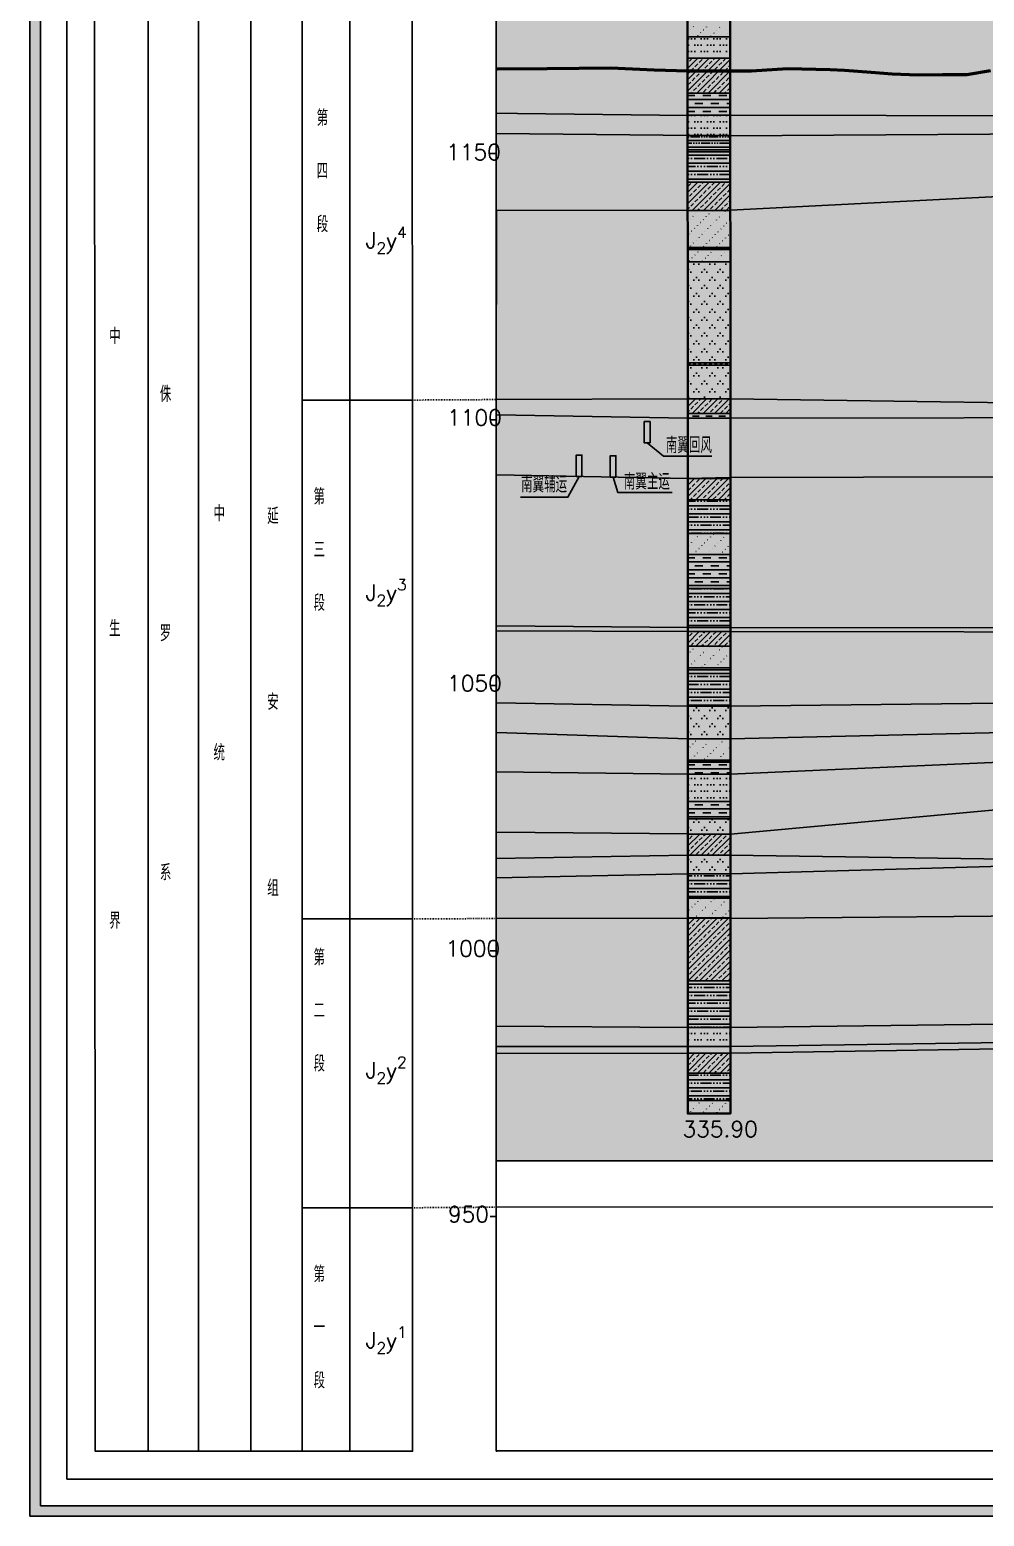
# Model space of a CAD drawing. Header units: millimetres. Extents: x 1392 to 3648, y 316 to 852.
# Drawn here: x 2723.5 to 2903.1, y 320.6 to 600.4 of the extents above; entities that cross this region are included whole.
import ezdxf

# ---------------------------------------------------------------- set-up
doc = ezdxf.new("R2010")
doc.units = ezdxf.units.MM
doc.linetypes.add('ACAD_ISO03W100', pattern=[30, 12, -18])
doc.linetypes.add('ACAD_ISO10W100', pattern=[18, 12, -3, 0, -3])
for name, color, linetype in [('图例', 250, 'Continuous'), ('图签图框', 7, 'Continuous'), ('地层', 5, 'Continuous'), ('基岩承压含水层', 131, 'Continuous'), ('抽水试验', 250, 'Continuous'), ('标注', 250, 'Continuous'), ('煤层', 250, 'Continuous'), ('钻孔', 250, 'Continuous')]:
    doc.layers.add(name, color=color, linetype=linetype)
doc.layers.add('基岩风化潜水区', color=211, linetype='Continuous', true_color=0xfc8df1)
doc.layers.add('隔水层', color=21, linetype='Continuous', true_color=0xffab57)
doc.styles.get("Standard").update_dxf_attribs({"font": 'txt', "bigfont": 'gbcbig.shx'})
pattern_1 = [(45, (2538.4154, 135.737), (-1.06066, 1.06066), []), (45, (2539.4761, 135.737), (-1.06066, 1.06066), [0.75, -0.375])]
pattern_2 = [(0, (2539.4654, 136.235), (1.5, 1.5), [0, -3]), (0, (2540.3654, 136.235), (1.5, 1.5), [0, -3]), (0, (2539.9154, 136.733), (1.5, 1.5), [0, -3])]
pattern_3 = [(45, (2538.4154, 135.737), (-0.848528, 1.697056), [0.048, -0.72])]
pattern_4 = [(0, (2538.4154, 135.737), (0, 1.5), []), (0, (2539.6154, 136.637), (1.8, 1.5), [1.8, -2.4]), (0, (2542.0154, 136.637), (1.8, 1.5), [0, -0.6, 0, -0.6, 0, -0.6])]
pattern_5 = [(0, (2539.0154, 136.6369), (1.2, 1.2), [0, -2.4]), (0, (2539.6154, 136.6369), (1.2, 1.2), [0, -2.4]), (0, (2540.2154, 136.6369), (1.2, 1.2), [0, -2.4])]
pattern_6 = [(0, (2538.4154, 141.737), (0, 6), [6, 0]), (0, (2542.6154, 136.487), (0, 6), [1.5, -4.5]), (0, (2542.6154, 139.487), (0, 6), [1.5, -4.5]), (0, (2538.4154, 137.237), (0, 6), [6, 0]), (0, (2538.4154, 140.237), (0, 6), [6, 0]), (0, (2538.4154, 138.737), (0, 6), [6, 0]), (0, (2539.6154, 136.487), (0, 6), [1.5, -4.5]), (0, (2538.4154, 137.987), (0, 6), [1.2, -4.8]), (0, (2541.1154, 137.987), (0, 6), [1.5, -4.5]), (0, (2539.6154, 139.487), (0, 6), [1.5, -4.5]), (0, (2538.4154, 140.987), (0, 6), [1.2, -4.8]), (0, (2541.1154, 140.987), (0, 6), [1.5, -4.5]), (0, (2544.1154, 137.987), (0, 6), [0.3, -5.7]), (0, (2544.1154, 140.987), (0, 6), [0.3, -5.7])]
pattern_7 = [(0, (2538.4154, 137.737), (0, 2), [2, 0]), (0, (2539.8154, 135.987), (0, 2), [0.5, -1.5]), (0, (2539.8154, 136.987), (0, 2), [0.5, -1.5]), (0, (2538.4154, 136.237), (0, 2), [2, 0]), (0, (2538.4154, 137.237), (0, 2), [2, 0]), (0, (2538.4154, 136.737), (0, 2), [2, 0]), (0, (2538.8154, 135.987), (0, 2), [0.5, -1.5]), (0, (2538.4154, 136.487), (0, 2), [0.4, -1.6]), (0, (2539.3154, 136.487), (0, 2), [0.5, -1.5]), (0, (2538.8154, 136.987), (0, 2), [0.5, -1.5]), (0, (2538.4154, 137.487), (0, 2), [0.4, -1.6]), (0, (2539.3154, 137.487), (0, 2), [0.5, -1.5]), (0, (2540.3154, 136.487), (0, 2), [0.1, -1.9]), (0, (2540.3154, 137.487), (0, 2), [0.1, -1.9])]
pattern_8 = [(0, (2538.59042, 135.81993), (0.25, 0.25), [0, -0.5]), (0, (2538.74042, 135.81993), (0.25, 0.25), [0, -0.5]), (0, (2538.66542, 135.90293), (0.25, 0.25), [0, -0.5])]

msp = doc.modelspace()

# ---------------------------------------------------------------- hatches: boundary and pattern name
at = {"layer": '图例'}
h = msp.add_hatch(dxfattribs=at)
h.set_pattern_fill('ANSI33', color=256, scale=6, style=0)
h.set_pattern_definition(pattern_1)
h.paths.add_polyline_path([(2855.29, 595), (2847.29, 595), (2847.29, 588.44), (2855.29, 588.44)])
h = msp.add_hatch(dxfattribs=at)
h.set_pattern_fill('ANSI33', color=256, scale=6, style=0)
h.set_pattern_definition(pattern_1)
h.paths.add_polyline_path([(2855.3, 566.37), (2855.3, 571.7), (2847.29, 571.7), (2847.29, 566.37)])
h = msp.add_hatch(dxfattribs=at)
h.set_pattern_fill('ANSI33', color=256, scale=6, style=0)
h.set_pattern_definition(pattern_1)
h.paths.add_polyline_path([(2847.48, 530.9), (2847.3, 530.9), (2847.3, 530.9), (2847.3, 528.16), (2855.3, 528.16), (2855.3, 530.89)])
h = msp.add_hatch(dxfattribs=at)
h.set_pattern_fill('ANSI33', color=256, scale=6, style=0)
h.set_pattern_definition(pattern_1)
h.paths.add_polyline_path([(2855.3, 511.91), (2855.3, 515.9), (2847.3, 515.9), (2847.3, 511.91)])
h = msp.add_hatch(dxfattribs=at)
h.set_pattern_fill('ANSI33', color=256, scale=6, style=0)
h.set_pattern_definition(pattern_1)
h.paths.add_polyline_path([(2855.3, 484.35), (2855.3, 487.09), (2847.3, 487.09), (2847.3, 484.35)])
h = msp.add_hatch(dxfattribs=at)
h.set_pattern_fill('ANSI33', color=256, scale=6, style=0)
h.set_pattern_definition(pattern_1)
h.paths.add_polyline_path([(2855.31, 445), (2855.31, 449), (2847.31, 449), (2847.31, 445)])
h = msp.add_hatch(dxfattribs=at)
h.set_pattern_fill('ANSI33', color=256, scale=6, style=0)
h.set_pattern_definition(pattern_1)
h.paths.add_polyline_path([(2847.31, 421.35), (2855.31, 421.35), (2855.31, 433.13), (2847.31, 433.14), (2847.31, 433.14)])
h = msp.add_hatch(dxfattribs=at)
h.set_pattern_fill('ANSI33', color=256, scale=6, style=0)
h.set_pattern_definition(pattern_1)
h.paths.add_polyline_path([(2847.31, 407.73), (2847.31, 404.02), (2855.31, 404.02), (2855.31, 407.73)])
at = {"layer": '图签图框'}
h = msp.add_hatch(color=256, dxfattribs=at)
h.paths.add_polyline_path([(2723.54, 320.6), (3648.29, 320.6), (3648.29, 852.34), (2723.54, 852.34)])
h.paths.add_polyline_path([(2725.54, 322.6), (3646.29, 322.6), (3646.29, 850.34), (2725.54, 850.34)], flags=16)
at = {"layer": '基岩承压含水层'}
for points in [[(3502.45, 560.27), (3510.45, 560.33), (3530.41, 560.49), (3530.41, 582.03), (3510.47, 580.76), (3502.43, 580.83), (3340.44, 569), (3332.42, 569.01), (3170.74, 589.18), (3162.74, 589.18), (3039.13, 575.41), (3030.98, 575.41), (2855.31, 566.38), (2847.31, 566.37), (2811.33, 566.38), (2811.26, 530.76), (2847.34, 530.9), (2855.32, 530.89), (2943.2, 529.63), (3031.04, 528.35), (3039.02, 528.38), (3162.74, 545.78), (3170.74, 545.82), (3332.41, 543.2), (3340.41, 543.22), (3365.51, 541.93), (3377.01, 541.34), (3441.65, 539.76), (3480.65, 538.81), (3502.48, 538.27), (3510.56, 538.29), (3530.4, 538.49), (3530.41, 547.26), (3510.45, 547.33), (3502.47, 547.3), (3422.7, 547.59), (3502.51, 551.4), (3510.45, 551.4), (3530.41, 551.37), (3530.41, 551.37), (3530.41, 556.03), (3510.48, 555.93), (3502.5, 555.94), (3423.28, 557.42)], [(2855.35, 584.26), (2847.33, 584.25), (2815.28, 584.59), (2811.26, 584.64), (2811.26, 580.85), (2855.29, 580.41), (3031.04, 581.54), (3039.04, 581.54), (3102.52, 586.97), (3039.04, 583.89), (3031.04, 583.89), (2943.2, 584.07)], [(2811.36, 473.67), (2811.26, 473.67), (2811.26, 468.08), (2847.31, 466.93), (2855.31, 466.93), (3031.05, 471.02), (3039.02, 471.02), (3162.76, 477.66), (3170.72, 477.62), (3266.16, 483.26), (3170.74, 484.26), (3162.74, 484.26), (3039.04, 475.01), (3031.03, 475.03), (2855.31, 473.08), (2847.31, 473.08)], [(2847.32, 449.01), (2855.31, 449), (3031.04, 465.08), (3039.05, 465.1), (3105.5, 466.66), (3039.04, 468.08), (3031.04, 468.08), (2855.31, 460.27), (2847.31, 460.27), (2811.26, 460.73), (2811.26, 449.37)], [(2811.26, 444.41), (2811.26, 440.73), (2847.31, 441.49), (2855.31, 441.49), (2937.73, 443.83), (2855.28, 445), (2847.31, 445)], [(3031.07, 411.59), (3034.94, 411.59), (3039.03, 411.59), (3162.74, 420.95), (3170.75, 420.97), (3173.48, 421.08), (3332.41, 428.39), (3340.41, 428.39), (3439.93, 429.68), (3439.97, 431.99), (3340.38, 430.4), (3332.44, 430.42), (3170.74, 425.4), (3162.74, 425.4), (3039.04, 414.75), (3031.09, 414.77), (2855.31, 412.56), (2847.31, 412.56), (2811.26, 412.81), (2811.26, 409), (2811.43, 409.01), (2847.31, 409.01), (2855.34, 409.01)]]:
    msp.add_hatch(color=256, dxfattribs=at).paths.add_polyline_path(points)
at = {"layer": '基岩风化潜水区'}
h = msp.add_hatch(color=256, dxfattribs=at)
h.paths.add_polyline_path([(3332.55, 586.29), (3340.39, 586.26), (3347.59, 586.66), (3352.59, 586.3), (3361.82, 586.93), (3369.76, 587.48), (3378.34, 587.47), (3387.31, 587.64), (3395.58, 587.39), (3410.66, 587.51), (3416.99, 587.33), (3427.09, 585.88), (3436.34, 584.99), (3440.42, 584.53), (3446.02, 583.68), (3447.2, 583.48), (3451.03, 582.83), (3459.03, 581.71), (3464.69, 580.91), (3468.03, 580.48), (3473.13, 580.16), (3481.62, 580.13), (3491.6, 580.54), (3498.52, 580.9), (3502.43, 580.83), (3510.47, 580.76), (3530.41, 582.03), (3530.41, 605.43), (3528.8, 605.39), (3527.87, 605.44), (3524.9, 605.59), (3520.5, 605.24), (3515.66, 605.2), (3512.86, 605.02), (3510.47, 604.96), (3502.47, 604.96), (3500.66, 604.94), (3491.84, 604.93), (3487.2, 605.01), (3481.66, 605.43), (3467.98, 606.62), (3457.63, 607.54), (3453.94, 607.7), (3449.97, 608.12), (3445.99, 608.43), (3435.91, 609.33), (3431.52, 609.29), (3425.85, 609.45), (3420.59, 609.64), (3416.15, 609.9), (3412.21, 610.09), (3406.28, 610.12), (3401.21, 609.91), (3394.4, 610.17), (3385.71, 610.2), (3379.09, 610.03), (3369.09, 609.64), (3363.49, 609.64), (3358.77, 609.53), (3354, 609.49), (3347.48, 609.33), (3343.45, 609.12), (3340.41, 608.91), (3332.41, 608.91), (3331.45, 608.69), (3330.53, 608.78), (3329.26, 608.88), (3326.54, 609.01), (3322.16, 609.31), (3320.66, 609.58), (3317.2, 609.84), (3312.98, 610.13), (3312.28, 610.15), (3170.73, 603.88), (3162.75, 603.88), (3039.01, 602.55), (3039.04, 602.54), (3031.06, 602.55), (2943.16, 601.86), (2855.29, 601.15), (2847.33, 601.16), (2829.32, 601.1), (2811.26, 600.99), (2811.26, 592.97), (2811.42, 593), (2820.85, 593.07), (2832.82, 593.17), (2840.97, 592.82), (2847.3, 592.6), (2855.31, 592.6), (2859.3, 592.6), (2866.08, 593.05), (2874.07, 592.87), (2876.81, 592.77), (2881.79, 592.39), (2885.74, 592.08), (2890.62, 591.89), (2895.19, 591.93), (2899.76, 591.97), (2904.24, 592.68), (2908.95, 592.92), (2913.61, 592.87), (2918.94, 592.88), (2924.83, 592.19), (2928.02, 591.94), (2931.21, 591.7), (2935.33, 591.7), (2939.45, 592.48), (2944.79, 592.17), (2947.69, 591.99), (2952.46, 591.29), (2953.35, 591.16), (2956.71, 590.98), (2960.48, 590.74), (2963.64, 590.49), (2966.8, 590.25), (2973.59, 590.54), (2978.38, 590.65), (2981.78, 590.88), (2985.18, 591.11), (2988.12, 591.05), (2989.64, 591.02), (2992.82, 590.64), (2996.01, 590.26), (3002.56, 589.4), (3006.5, 589.26), (3010.44, 589.12), (3015.44, 589.14), (3020.45, 589.15), (3025.79, 589.15), (3026.7, 589.19), (3029.56, 589.13), (3031.04, 589.07), (3039.04, 589.07), (3043.83, 589.69), (3047.81, 590.06), (3054.9, 590.51), (3058.63, 590.69), (3062.36, 590.87), (3066.4, 591.29), (3070.44, 591.7), (3076.22, 592.2), (3082, 592.69), (3088.91, 593.38), (3095.92, 594.27), (3101.41, 594.72), (3106.89, 595.16), (3116.08, 595.75), (3127.14, 596.84), (3134.73, 597.82), (3147.44, 598.89), (3159.18, 599.61), (3162.74, 599.87), (3170.74, 599.87), (3184.44, 599.18), (3191.98, 598.72), (3196.5, 598.37), (3201.3, 598.08), (3206.11, 597.8), (3210.91, 597.38), (3221.52, 596.32), (3225.76, 595.89), (3231.22, 595.15), (3235.1, 594.62), (3243.22, 594.09), (3251.34, 593.56), (3255.12, 593.49), (3262.66, 593.44), (3264.88, 593.41), (3271.17, 592.77), (3273.42, 592.54), (3276.74, 591.97), (3286.03, 590.29), (3291.32, 589.25), (3297.89, 588.61), (3305.44, 587.84), (3307.57, 587.72), (3314.63, 587.47), (3323.96, 587.07)])
h.paths.add_polyline_path([(3312.28, 610.15), (3309.36, 610.23), (3304.04, 610.63), (3300.44, 610.95), (3293.89, 611.86), (3291.93, 611.92), (3289.1, 612.21), (3285.52, 612.56), (3283.78, 612.61), (3280.41, 613.08), (3276.53, 613.57), (3271.46, 614.39), (3269.56, 614.47), (3265.61, 614.88), (3260.67, 615.41), (3256.97, 615.89), (3255.13, 615.99), (3249.9, 616.46), (3247.41, 617.06), (3244.16, 617.5), (3241.54, 618.16), (3239.54, 618.34), (3236.64, 618.74), (3233.96, 619.05), (3231.19, 619.55), (3227.54, 620.03), (3219.83, 621.04), (3217.64, 621.56), (3214.81, 622.07), (3212.11, 622.36), (3209.68, 622.46), (3206.94, 622.89), (3205.8, 623.12), (3204.8, 623.07), (3203.7, 623.24), (3201.13, 623.64), (3199.03, 623.78), (3197.15, 624.11), (3195.52, 624.28), (3193.34, 624.66), (3192.69, 624.74), (3190.35, 625.06), (3188.23, 625.22), (3185.42, 625.6), (3182.86, 625.62), (3181.83, 625.71), (3179.13, 626.04), (3176.24, 626.39), (3174.4, 626.37), (3173.07, 626.19), (3170.74, 626.24), (3162.74, 626.24), (3159.97, 626.19), (3157.21, 626.16), (3155.38, 625.98), (3152.09, 625.65), (3148.61, 625.45), (3145.56, 625.32), (3142.31, 624.92), (3140.79, 624.92), (3140.02, 624.75), (3135.19, 624.24), (3132.73, 623.98), (3130.83, 623.73), (3128.23, 623.56), (3125.33, 623.33), (3123, 623.16), (3120.88, 623.16), (3119.21, 623.15), (3116.98, 623), (3115.39, 622.8), (3113.7, 622.8), (3111.77, 622.62), (3110.37, 622.44), (3105.13, 621.65), (3103.17, 621.43), (3100.94, 621.3), (3097, 620.91), (3095.29, 620.55), (3093.38, 620.05), (3092.43, 620.02), (3089.12, 619.7), (3084.88, 619.22), (3081.7, 618.73), (3079.79, 618.34), (3078.26, 618.34), (3074.15, 617.87), (3072.64, 617.53), (3070.13, 617.3), (3067.07, 617.07), (3064.32, 616.72), (3062.92, 616.78), (3061.62, 616.59), (3060.43, 616.57), (3058.74, 616.52), (3056.91, 616.19), (3054.42, 615.8), (3051.85, 615.34), (3048.04, 615.18), (3044.85, 614.92), (3042.04, 614.51), (3039.04, 614.12), (3031.04, 614.14), (3029.84, 614.18), (3029.42, 614.07), (3026.65, 613.75), (3025.5, 613.79), (3023.57, 613.87), (3022.09, 613.85), (3020.13, 613.61), (3019.55, 613.6), (3016.78, 613.58), (3014.83, 613.57), (3012.47, 613.55), (3011.23, 613.43), (3006.46, 613.37), (3004.22, 613.29), (3003.45, 613.41), (3000.02, 613.45), (2996, 613.55), (2989.59, 613.75), (2988.02, 613.82), (2983.7, 613.9), (2980.97, 614.09), (2979.14, 614.2), (2976.59, 614.32), (2974.11, 614.57), (2972.75, 614.8), (2968.34, 615.24), (2961.84, 615.55), (2949.67, 615.79), (2947.39, 615.88), (2945.31, 615.81), (2941.57, 616.05), (2936.96, 616.27), (2934.07, 616.36), (2929.49, 616.39), (2927.44, 616.27), (2922.53, 616.2), (2919.36, 616.22), (2916.91, 616.3), (2914.59, 616.28), (2912.91, 616.39), (2910.71, 616.77), (2908.94, 616.86), (2906.21, 616.89), (2904.69, 616.9), (2902.69, 617.09), (2901.69, 617.19), (2900.27, 617.2), (2898.01, 617.07), (2897.21, 617.08), (2896.41, 617.09), (2892.66, 617.12), (2890.65, 617.2), (2888.29, 617.21), (2886.36, 617.14), (2884.73, 617.2), (2882.51, 617.3), (2880.38, 617.39), (2878.78, 617.35), (2877.85, 617.27), (2876.06, 617.15), (2874.41, 617.16), (2872.86, 617.14), (2871.44, 617.13), (2869.68, 617), (2867.22, 616.86), (2865.18, 616.69), (2863.68, 616.62), (2862.85, 616.69), (2861.38, 616.95), (2860.25, 617.05), (2858.59, 617.05), (2857.34, 616.9), (2855.29, 616.27), (2847.31, 616.28), (2846.01, 615.97), (2845, 615.92), (2844.17, 615.95), (2841.75, 616.1), (2840.34, 616.16), (2838.38, 616.12), (2836.48, 616.21), (2834.54, 616.24), (2832.93, 616.26), (2830.79, 616.29), (2829, 616.32), (2827.67, 616.42), (2826.54, 616.59), (2825.09, 616.8), (2823.39, 616.99), (2822.55, 616.98), (2821.22, 616.87), (2819.35, 616.93), (2816.57, 617.01), (2813.89, 617.22), (2812.08, 617.2), (2811.26, 617.07), (2811.26, 600.99), (2829.32, 601.1), (2847.33, 601.16), (2855.29, 601.15), (2943.16, 601.86), (3031.06, 602.55), (3039.04, 602.54), (3039.01, 602.55), (3162.75, 603.88), (3170.73, 603.88)])
h.paths.add_polyline_path([(3259.55, 613.72), (3266.75, 613.72), (3266.75, 606.77), (3259.55, 606.77)], flags=24)
h.paths.add_polyline_path([(3000.08, 608.19), (3007.28, 608.19), (3007.28, 601.24), (3000.08, 601.24)], flags=24)
at = {"layer": '煤层'}
for points in [[(3332.41, 531.13), (3340.41, 531.12), (3480.65, 528.16), (3478.18, 528.56), (3475.37, 529.14), (3472.87, 529.7), (3470.09, 530.13), (3467.3, 530.55), (3463.29, 531.17), (3461.35, 531.61), (3458.67, 532.25), (3456.57, 532.87), (3453.23, 533.92), (3448.61, 535.85), (3443.44, 538.39), (3442.27, 539.18), (3441.65, 539.76), (3340.41, 542.23), (3332.39, 542.23), (3170.73, 534.27), (3162.66, 534.26), (3039.04, 527.51), (3031.03, 527.51), (2855.31, 527.29), (2847.28, 527.29), (2811.39, 527.9), (2811.26, 527.9), (2811.26, 516.61), (2847.31, 515.93), (2855.22, 516.09), (3031.04, 516.53), (3038.99, 516.52), (3162.74, 523.2), (3170.74, 523.2)], [(2811.26, 488.15), (2811.41, 488.15), (2847.36, 487.87), (2855.31, 487.87), (3031.05, 487.82), (3039.04, 487.79), (3162.72, 495.68), (3170.74, 495.61), (3332.41, 505.56), (3340.41, 505.56), (3440.04, 508.73), (3440.04, 508.04), (3340.41, 504.87), (3332.41, 504.87), (3170.74, 494.77), (3162.74, 494.77), (3039.04, 486.87), (3031.04, 486.87), (2855.31, 487.09), (2847.31, 487.09), (2811.41, 487.26), (2811.26, 487.26)], [(2811.43, 407.67), (2847.37, 407.74), (2855.31, 407.73), (3031.07, 410.59), (3039.03, 410.6), (3162.75, 419.85), (3170.74, 419.85), (3332.43, 426.12), (3340.44, 426.08), (3440.14, 425.74), (3440.09, 428.01), (3340.42, 427.49), (3332.43, 427.49), (3170.75, 420.97), (3162.74, 420.95), (3039.05, 411.58), (3031.07, 411.59), (2855.34, 409.01), (2847.31, 409.01), (2811.43, 409.01), (2811.26, 409), (2811.26, 407.67)]]:
    msp.add_hatch(color=256, dxfattribs=at).paths.add_polyline_path(points)
at = {"layer": '钻孔'}
h = msp.add_hatch(dxfattribs=at)
h.set_pattern_fill('Q111', color=256, scale=6, style=0, pattern_type=2)
h.set_pattern_definition(pattern_3)
h.paths.add_polyline_path([(2847.29, 601.15), (2847.29, 599.02), (2855.29, 599.02), (2855.29, 601.15)])
h = msp.add_hatch(dxfattribs=at)
h.set_pattern_fill('QF03', color=256, scale=6, style=0, pattern_type=2)
h.set_pattern_definition(pattern_5)
h.paths.add_polyline_path([(2847.29, 599.02), (2847.29, 595), (2855.29, 595), (2855.29, 599.02)])
h = msp.add_hatch(dxfattribs=at)
h.set_pattern_fill('XA01', color=256, scale=6, style=0, pattern_type=2)
h.set_pattern_definition(pattern_6)
h.paths.add_polyline_path([(2847.29, 588.44), (2847.29, 584.26), (2855.29, 584.26), (2855.29, 588.44)])
h = msp.add_hatch(dxfattribs=at)
h.set_pattern_fill('QF03', color=256, scale=6, style=0, pattern_type=2)
h.set_pattern_definition(pattern_5)
h.paths.add_polyline_path([(2847.29, 580.45), (2855.29, 580.45), (2855.29, 584.26), (2847.29, 584.26)])
h = msp.add_hatch(dxfattribs=at)
h.set_pattern_fill('WB09', color=256, scale=5, style=0, pattern_type=2)
h.set_pattern_definition([(0, (2538.4154, 135.7369), (0, 1.25), []), (0, (2539.4154, 136.4869), (1.5, 1.25), [1.5, -2]), (0, (2541.4154, 136.4869), (1.5, 1.25), [0, -0.5, 0, -0.5, 0, -0.5])])
h.paths.add_polyline_path([(2855.29, 577.78), (2855.29, 580.41), (2851.4, 580.45), (2847.29, 580.45), (2847.29, 577.78)])
h = msp.add_hatch(dxfattribs=at)
h.set_pattern_fill('XA01', color=256, scale=2, style=0, pattern_type=2)
h.set_pattern_definition(pattern_7)
h.paths.add_polyline_path([(2855.29, 577.4), (2847.29, 577.4), (2847.31, 396.38), (2855.31, 396.38)])
h = msp.add_hatch(dxfattribs=at)
h.set_pattern_fill('WB09', color=256, scale=6, style=0, pattern_type=2)
h.set_pattern_definition(pattern_4)
h.paths.add_polyline_path([(2847.29, 577.4), (2847.29, 571.7), (2855.3, 571.7), (2855.29, 577.4)])
h = msp.add_hatch(dxfattribs=at)
h.set_pattern_fill('Q111', color=256, scale=6, style=0, pattern_type=2)
h.set_pattern_definition(pattern_3)
h.paths.add_polyline_path([(2855.3, 566.37), (2847.29, 566.37), (2847.29, 559.39), (2855.3, 559.39)])
h = msp.add_hatch(dxfattribs=at)
h.set_pattern_fill('QF04', color=256, style=0, pattern_type=2)
h.set_pattern_definition(pattern_8)
h.paths.add_polyline_path([(2855.3, 559.39), (2847.29, 559.39), (2847.29, 558.98), (2855.3, 558.98)])
h = msp.add_hatch(dxfattribs=at)
h.set_pattern_fill('Q111', color=256, scale=6, style=0, pattern_type=2)
h.set_pattern_definition(pattern_3)
h.paths.add_polyline_path([(2855.3, 556.68), (2855.3, 558.98), (2847.29, 558.98), (2847.29, 556.68)])
h = msp.add_hatch(dxfattribs=at)
h.set_pattern_fill('QF04', color=256, scale=6, style=0, pattern_type=2)
h.set_pattern_definition(pattern_2)
h.paths.add_polyline_path([(2847.3, 537.65), (2855.3, 537.65), (2855.3, 556.68), (2847.29, 556.68)])
h = msp.add_hatch(dxfattribs=at)
h.set_pattern_fill('XA01', color=256, scale=2, style=0, pattern_type=2)
h.set_pattern_definition(pattern_7)
h.paths.add_polyline_path([(2855.3, 537.24), (2855.3, 537.65), (2847.3, 537.65), (2847.3, 537.24)])
h = msp.add_hatch(dxfattribs=at)
h.set_pattern_fill('QF04', color=256, scale=6, style=0, pattern_type=2)
h.set_pattern_definition(pattern_2)
h.paths.add_polyline_path([(2847.3, 530.9), (2847.3, 530.9), (2847.34, 530.9), (2847.48, 530.9), (2855.3, 530.9), (2855.3, 537.24), (2847.3, 537.24)])
h = msp.add_hatch(dxfattribs=at)
h.set_pattern_fill('XA01', color=256, scale=5, style=0, pattern_type=2)
h.set_pattern_definition([(0, (2538.4154, 140.737), (0, 5), [5, 0]), (0, (2541.9154, 136.362), (0, 5), [1.25, -3.75]), (0, (2541.9154, 138.862), (0, 5), [1.25, -3.75]), (0, (2538.4154, 136.987), (0, 5), [5, 0]), (0, (2538.4154, 139.487), (0, 5), [5, 0]), (0, (2538.4154, 138.237), (0, 5), [5, 0]), (0, (2539.4154, 136.362), (0, 5), [1.25, -3.75]), (0, (2538.4154, 137.612), (0, 5), [1, -4]), (0, (2540.6654, 137.612), (0, 5), [1.25, -3.75]), (0, (2539.4154, 138.862), (0, 5), [1.25, -3.75]), (0, (2538.4154, 140.112), (0, 5), [1, -4]), (0, (2540.6654, 140.112), (0, 5), [1.25, -3.75]), (0, (2543.1654, 137.612), (0, 5), [0.25, -4.75]), (0, (2543.1654, 140.112), (0, 5), [0.25, -4.75])])
h.paths.add_polyline_path([(2855.3, 527.29), (2855.3, 528.16), (2847.3, 528.16), (2847.3, 527.29)])
h = msp.add_hatch(dxfattribs=at)
h.set_pattern_fill('WB09', color=256, scale=6, style=0, pattern_type=2)
h.set_pattern_definition(pattern_4)
h.paths.add_polyline_path([(2847.3, 511.91), (2847.3, 505.53), (2855.3, 505.53), (2855.3, 511.91)])
h = msp.add_hatch(dxfattribs=at)
h.set_pattern_fill('Q111', color=256, scale=6, style=0, pattern_type=2)
h.set_pattern_definition(pattern_3)
h.paths.add_polyline_path([(2847.3, 505.53), (2847.3, 501.58), (2855.3, 501.58), (2855.3, 505.53)])
h = msp.add_hatch(dxfattribs=at)
h.set_pattern_fill('XA01', color=256, scale=6, style=0, pattern_type=2)
h.set_pattern_definition(pattern_6)
h.paths.add_polyline_path([(2847.3, 501.58), (2847.3, 495.19), (2855.3, 495.19), (2855.3, 501.58)])
h = msp.add_hatch(dxfattribs=at)
h.set_pattern_fill('WB09', color=256, scale=6, style=0, pattern_type=2)
h.set_pattern_definition(pattern_4)
h.paths.add_polyline_path([(2847.3, 487.87), (2847.36, 487.87), (2855.3, 487.87), (2855.3, 495.19), (2847.3, 495.19)])
h = msp.add_hatch(dxfattribs=at)
h.set_pattern_fill('Q111', color=256, scale=6, style=0, pattern_type=2)
h.set_pattern_definition(pattern_3)
h.paths.add_polyline_path([(2847.3, 484.35), (2847.3, 480.28), (2855.3, 480.28), (2855.3, 484.35)])
msp.add_hatch(color=256, dxfattribs=at).paths.add_polyline_path([(2855.3, 480.28), (2847.3, 480.28), (2847.3, 479.88), (2855.3, 479.87)])
h = msp.add_hatch(dxfattribs=at)
h.set_pattern_fill('WB09', color=256, scale=6, style=0, pattern_type=2)
h.set_pattern_definition(pattern_4)
h.paths.add_polyline_path([(2847.3, 479.88), (2847.3, 473.08), (2855.3, 473.08), (2855.3, 479.87)])
h = msp.add_hatch(dxfattribs=at)
h.set_pattern_fill('QF04', color=256, scale=6, style=0, pattern_type=2)
h.set_pattern_definition(pattern_2)
h.paths.add_polyline_path([(2855.3, 466.93), (2855.3, 473.08), (2847.3, 473.08), (2847.3, 466.93)])
h = msp.add_hatch(dxfattribs=at)
h.set_pattern_fill('Q111', color=256, scale=6, style=0, pattern_type=2)
h.set_pattern_definition(pattern_3)
h.paths.add_polyline_path([(2855.31, 462.93), (2855.3, 466.93), (2847.3, 466.93), (2847.3, 462.93)])
h = msp.add_hatch(dxfattribs=at)
h.set_pattern_fill('QF04', color=256, style=0, pattern_type=2)
h.set_pattern_definition(pattern_8)
h.paths.add_polyline_path([(2855.31, 462.93), (2847.3, 462.93), (2847.3, 462.53), (2855.31, 462.53)])
h = msp.add_hatch(dxfattribs=at)
h.set_pattern_fill('XA01', color=256, scale=6, style=0, pattern_type=2)
h.set_pattern_definition(pattern_6)
h.paths.add_polyline_path([(2855.31, 460.27), (2855.31, 462.53), (2847.3, 462.53), (2847.3, 460.27)])
h = msp.add_hatch(dxfattribs=at)
h.set_pattern_fill('QF03', color=256, scale=6, style=0, pattern_type=2)
h.set_pattern_definition(pattern_5)
h.paths.add_polyline_path([(2855.31, 455.12), (2855.31, 460.27), (2847.3, 460.27), (2847.31, 455.12)])
h = msp.add_hatch(dxfattribs=at)
h.set_pattern_fill('XA01', color=256, scale=6, style=0, pattern_type=2)
h.set_pattern_definition(pattern_6)
h.paths.add_polyline_path([(2847.31, 455.12), (2847.31, 451.83), (2855.31, 451.83), (2855.31, 455.12)])
h = msp.add_hatch(dxfattribs=at)
h.set_pattern_fill('QF04', color=256, scale=6, style=0, pattern_type=2)
h.set_pattern_definition(pattern_2)
h.paths.add_polyline_path([(2847.31, 451.83), (2847.31, 449), (2855.31, 449), (2855.31, 451.83)])
h = msp.add_hatch(dxfattribs=at)
h.set_pattern_fill('QF04', color=256, scale=6, style=0, pattern_type=2)
h.set_pattern_definition(pattern_2)
h.paths.add_polyline_path([(2855.31, 441.49), (2855.31, 445), (2847.31, 445), (2847.31, 441.49)])
h = msp.add_hatch(dxfattribs=at)
h.set_pattern_fill('WB09', color=256, scale=6, style=0, pattern_type=2)
h.set_pattern_definition(pattern_4)
h.paths.add_polyline_path([(2855.31, 436.95), (2855.31, 441.49), (2847.31, 441.49), (2847.31, 436.95)])
h = msp.add_hatch(dxfattribs=at)
h.set_pattern_fill('Q111', color=256, scale=6, style=0, pattern_type=2)
h.set_pattern_definition(pattern_3)
h.paths.add_polyline_path([(2855.31, 433.13), (2855.31, 436.95), (2847.31, 436.95), (2847.31, 433.14)])
h = msp.add_hatch(dxfattribs=at)
h.set_pattern_fill('WB09', color=256, scale=6, style=0, pattern_type=2)
h.set_pattern_definition(pattern_4)
h.paths.add_polyline_path([(2847.31, 421.35), (2847.31, 412.56), (2855.31, 412.56), (2855.31, 421.35)])
h = msp.add_hatch(dxfattribs=at)
h.set_pattern_fill('QF03', color=256, scale=6, style=0, pattern_type=2)
h.set_pattern_definition(pattern_5)
h.paths.add_polyline_path([(2847.31, 412.56), (2847.31, 409.01), (2855.31, 409.01), (2855.31, 412.56)])
h = msp.add_hatch(dxfattribs=at)
h.set_pattern_fill('WB09', color=256, scale=6, style=0, pattern_type=2)
h.set_pattern_definition(pattern_4)
h.paths.add_polyline_path([(2855.31, 398.88), (2855.31, 404.02), (2847.31, 404.02), (2847.31, 398.88)])
h = msp.add_hatch(dxfattribs=at)
h.set_pattern_fill('Q111', color=256, scale=6, style=0, pattern_type=2)
h.set_pattern_definition(pattern_3)
h.paths.add_polyline_path([(2855.31, 396.38), (2855.31, 398.88), (2847.31, 398.88), (2847.31, 396.38)])
at = {"layer": '隔水层'}
for points in [[(2855.29, 580.41), (2811.26, 580.85), (2811.26, 566.38), (2847.31, 566.37), (2855.31, 566.38), (3030.98, 575.41), (3039.13, 575.41), (3162.74, 589.18), (3170.74, 589.18), (3332.42, 569.01), (3340.44, 569), (3502.43, 580.83), (3498.52, 580.9), (3491.6, 580.54), (3481.62, 580.13), (3473.13, 580.16), (3468.03, 580.48), (3464.69, 580.91), (3459.03, 581.71), (3451.03, 582.83), (3447.2, 583.48), (3446.02, 583.68), (3440.42, 584.53), (3436.34, 584.99), (3427.09, 585.88), (3416.99, 587.33), (3410.66, 587.51), (3395.58, 587.39), (3387.31, 587.64), (3378.34, 587.47), (3369.76, 587.48), (3361.82, 586.93), (3352.59, 586.3), (3347.59, 586.66), (3340.39, 586.26), (3332.55, 586.29), (3323.96, 587.07), (3314.63, 587.47), (3307.57, 587.72), (3305.44, 587.84), (3297.89, 588.61), (3291.32, 589.25), (3286.03, 590.29), (3276.74, 591.97), (3273.42, 592.54), (3271.17, 592.77), (3264.88, 593.41), (3262.66, 593.44), (3255.12, 593.49), (3251.34, 593.56), (3243.22, 594.09), (3235.1, 594.62), (3231.22, 595.15), (3225.76, 595.89), (3221.52, 596.32), (3210.91, 597.38), (3206.11, 597.8), (3201.3, 598.08), (3196.5, 598.37), (3191.98, 598.72), (3184.44, 599.18), (3170.74, 599.87), (3162.74, 599.87), (3159.18, 599.61), (3147.44, 598.89), (3134.73, 597.82), (3127.14, 596.84), (3116.08, 595.75), (3106.89, 595.16), (3101.41, 594.72), (3095.92, 594.27), (3088.91, 593.38), (3082, 592.69), (3076.22, 592.2), (3070.44, 591.7), (3066.4, 591.29), (3062.36, 590.87), (3058.63, 590.69), (3054.9, 590.51), (3047.81, 590.06), (3043.83, 589.69), (3039.04, 589.07), (3031.04, 589.07), (3029.56, 589.13), (3026.7, 589.19), (3025.79, 589.15), (3020.45, 589.15), (3015.44, 589.14), (3010.44, 589.12), (3006.5, 589.26), (3002.56, 589.4), (2996.01, 590.26), (2992.82, 590.64), (2989.64, 591.02), (2988.12, 591.05), (2985.18, 591.11), (2981.78, 590.88), (2978.38, 590.65), (2973.59, 590.54), (2966.8, 590.25), (2963.64, 590.49), (2960.48, 590.74), (2956.71, 590.98), (2953.35, 591.16), (2947.69, 591.99), (2944.79, 592.17), (2939.45, 592.48), (2935.33, 591.7), (2931.21, 591.7), (2928.02, 591.94), (2924.83, 592.19), (2918.94, 592.88), (2913.61, 592.87), (2908.95, 592.92), (2904.24, 592.68), (2899.76, 591.97), (2895.19, 591.93), (2890.62, 591.89), (2885.74, 592.08), (2881.79, 592.39), (2876.81, 592.77), (2874.07, 592.87), (2866.08, 593.05), (2859.3, 592.6), (2855.31, 592.6), (2847.3, 592.6), (2840.97, 592.82), (2832.82, 593.17), (2820.85, 593.07), (2811.42, 593), (2811.26, 592.97), (2811.26, 584.64), (2815.28, 584.59), (2847.33, 584.25), (2855.35, 584.26), (2943.2, 584.07), (3031.04, 583.89), (3039.04, 583.89), (3102.52, 586.97), (3039.04, 581.54), (3031.04, 581.54)], [(3332.39, 542.23), (3340.41, 542.23), (3377.01, 541.34), (3365.51, 541.93), (3340.41, 543.22), (3332.41, 543.2), (3170.74, 545.82), (3162.74, 545.78), (3039.02, 528.38), (3031.04, 528.35), (2943.2, 529.63), (2855.32, 530.89), (2847.34, 530.9), (2811.26, 530.76), (2811.39, 527.9), (2847.28, 527.29), (2855.31, 527.29), (3031.03, 527.51), (3039.04, 527.51), (3162.66, 534.26), (3170.73, 534.27)], [(3439.99, 463.67), (3340.39, 462.12), (3332.41, 462.13), (3170.74, 459.12), (3162.74, 459.12), (3095.7, 458.51), (3162.74, 462.71), (3170.7, 462.69), (3332.41, 467.82), (3340.41, 467.82), (3439.98, 468.81), (3440.12, 498.44), (3340.39, 496.04), (3332.41, 496.04), (3170.74, 487.84), (3162.79, 487.9), (3039.03, 481.92), (3031.04, 481.92), (3031.04, 483.29), (3039.04, 483.29), (3162.74, 490.6), (3170.74, 490.6), (3332.45, 500.96), (3340.41, 500.95), (3440.01, 503.22), (3440.06, 508.04), (3340.41, 504.87), (3332.41, 504.87), (3170.74, 494.77), (3162.74, 494.77), (3039.04, 486.87), (3031.04, 486.87), (2855.31, 487.09), (2847.31, 487.09), (2811.41, 487.26), (2811.26, 487.26), (2811.26, 473.67), (2847.31, 473.08), (2855.31, 473.08), (3031.03, 475.03), (3039.04, 475.01), (3162.74, 484.26), (3170.74, 484.26), (3266.16, 483.26), (3170.72, 477.62), (3162.76, 477.66), (3039.02, 471.02), (3031.05, 471.02), (2855.31, 466.93), (2847.31, 466.93), (2811.4, 468.08), (2811.26, 468.07), (2811.26, 460.73), (2847.31, 460.27), (2855.31, 460.27), (3031.04, 468.08), (3039.04, 468.08), (3105.5, 466.66), (3039.05, 465.1), (3031.04, 465.08), (2855.31, 449), (2847.32, 449.01), (2811.41, 449.37), (2811.26, 449.37), (2811.26, 444.41), (2847.31, 445), (2855.28, 445), (2937.73, 443.83), (2855.31, 441.49), (2847.31, 441.49), (2811.26, 440.73), (2811.26, 433.1), (2847.31, 433.14), (2855.33, 433.13), (2925.34, 433.76), (3031.04, 441.61), (3039.04, 441.6), (3162.75, 444.68), (3170.71, 444.65), (3332.48, 446.47), (3340.41, 446.44), (3440, 447.58)], [(3031.09, 414.77), (3039.04, 414.75), (3162.74, 425.4), (3170.74, 425.4), (3332.44, 430.42), (3340.38, 430.4), (3439.97, 431.99), (3440.02, 443.04), (3340.43, 443.05), (3332.41, 443.04), (3251.58, 442.55), (3170.73, 442.02), (3162.73, 442.02), (3039.04, 434.68), (3031.06, 434.71), (2964.35, 434.1), (2944.14, 433.92), (2925.34, 433.76), (2855.33, 433.13), (2847.31, 433.14), (2811.26, 433.1), (2811.26, 433.1), (2811.26, 412.81), (2847.31, 412.56), (2855.31, 412.56)]]:
    msp.add_hatch(color=256, dxfattribs=at).paths.add_polyline_path(points)
h = msp.add_hatch(color=256, dxfattribs=at)
h.paths.add_polyline_path([(2855.22, 516.09), (2847.31, 515.93), (2811.39, 516.61), (2811.26, 516.61), (2811.26, 488.15), (2811.26, 487.26), (2811.41, 487.26), (2847.31, 487.09), (2855.31, 487.09), (3031.04, 486.87), (3039.04, 486.87), (3162.74, 494.77), (3170.74, 494.77), (3332.41, 504.87), (3340.41, 504.87), (3440.06, 508.04), (3440.09, 511.5), (3530.41, 511.58), (3530.41, 527.9), (3510.47, 527.64), (3502.47, 527.64), (3480.65, 528.16), (3340.41, 531.12), (3332.41, 531.13), (3170.74, 523.2), (3162.74, 523.2), (3038.99, 516.52), (3031.04, 516.53)])
h.paths.add_polyline_path([(2938.83, 510.28), (3031.04, 512.73), (3039.04, 512.73), (3098.15, 510.84), (3039.05, 509.54), (3031.04, 509.54)], flags=16)
h = msp.add_hatch(color=256, dxfattribs=at)
h.paths.add_polyline_path([(3084.09, 387.48), (3162.74, 390.53), (3170.74, 390.53), (3332.41, 391.33), (3340.41, 391.33), (3440.09, 395.9), (3440.09, 409.13), (3340.46, 408.54), (3332.43, 408.57), (3170.74, 408.06), (3162.74, 408.06), (3039.03, 399.31), (3031.07, 399.3), (2938.08, 399.43), (3031.05, 402.67), (3039.04, 402.67), (3162.74, 411.89), (3170.73, 411.89), (3332.41, 415.79), (3340.4, 415.78), (3440, 416.43), (3440.14, 425.74), (3340.44, 426.08), (3332.43, 426.12), (3170.74, 419.85), (3162.75, 419.85), (3039.03, 410.6), (3031.07, 410.59), (2855.31, 407.73), (2847.37, 407.74), (2811.26, 407.67), (2811.26, 387.48)])
h.paths.add_polyline_path([(3083.78, 393.51), (3162.77, 403.04), (3170.74, 403.05), (3266.15, 402.03), (3170.71, 396.25), (3162.74, 396.25)], flags=16)

# ---------------------------------------------------------------- linework, layer by layer
at = {"color": 3, "elevation": 0.87}
for points in [[(2840.2, 522.61), (2840.2, 526.61), (2839.13, 526.61), (2839.13, 522.61)], [(2827.4, 516.31), (2827.4, 520.31), (2826.33, 520.31), (2826.33, 516.31)], [(2833.8, 516.18), (2833.8, 520.18), (2832.73, 520.18), (2832.73, 516.18)]]:
    msp.add_lwpolyline(points, close=True, dxfattribs=at)
for points in [[(2839.67, 522.61), (2842.74, 520.14), (2851.81, 520.14)], [(2826.86, 516.31), (2824.76, 512.41), (2815.82, 512.41)], [(2833.27, 516.18), (2834.15, 513.25), (2844.37, 513.25)]]:
    msp.add_lwpolyline(points, dxfattribs=at)
at = {"layer": '图签图框'}
for points in [[(2723.54, 320.6), (3648.29, 320.6), (3648.29, 852.34), (2723.54, 852.34)], [(2725.54, 322.6), (3646.29, 322.6), (3646.29, 850.34), (2725.54, 850.34)], [(2730.54, 327.6), (3641.29, 327.6), (3641.29, 845.34), (2730.54, 845.34)]]:
    msp.add_lwpolyline(points, close=True, dxfattribs=at)
at = {"layer": '地层', "color": 7, "linetype": 'ACAD_ISO10W100', "lineweight": 50}
msp.add_lwpolyline([(2811.26, 592.97), (2811.42, 593), (2820.85, 593.07), (2832.82, 593.17), (2840.97, 592.82), (2847.3, 592.6), (2855.31, 592.6), (2859.3, 592.6), (2866.08, 593.05), (2874.07, 592.87), (2876.81, 592.77), (2881.79, 592.39), (2885.74, 592.08), (2890.62, 591.89), (2895.19, 591.93), (2895.19, 591.93), (2899.76, 591.97), (2904.24, 592.68)], dxfattribs=at)
at = {"layer": '地层', "linetype": 'Continuous'}
for points, elevation in [([(2811.26, 530.76), (2847.34, 530.9), (2855.32, 530.89), (2943.2, 529.63), (3031.04, 528.35), (3039.02, 528.38), (3039.02, 528.38), (3100.89, 531.62), (3162.73, 534.88), (3170.73, 534.88), (3332.41, 543.2), (3340.41, 543.22), (3365.51, 541.93), (3377.01, 541.34), (3441.65, 539.76), (3480.65, 538.81), (3502.48, 538.27), (3510.56, 538.29), (3530.4, 538.49)], 55), ([(2811.26, 433.1), (2847.31, 433.14), (2855.33, 433.13), (2925.34, 433.76), (2944.14, 433.92), (2964.35, 434.1), (3031.06, 434.71), (3039.04, 434.68), (3162.73, 442.02), (3170.73, 442.02), (3251.58, 442.55), (3332.41, 443.04), (3340.43, 443.05), (3440.02, 443.04)], -217)]:
    msp.add_lwpolyline(points, dxfattribs=dict(at, elevation=elevation))
for points in [[(2811.26, 378.77), (3162.74, 378.9), (3170.74, 378.9), (3332.41, 377.83), (3340.4, 377.84), (3440.06, 378.43)], [(2811.26, 332.88), (2811.44, 332.87), (3083.77, 332.89), (3162.74, 332.83), (3170.74, 332.83), (3332.41, 342.99), (3340.41, 342.99), (3440.03, 343.97)]]:
    msp.add_lwpolyline(points, dxfattribs=at)
at = {"layer": '基岩承压含水层'}
for points, elevation in [([(2811.33, 566.38), (2847.31, 566.37), (2855.31, 566.38), (3030.98, 575.41), (3039.13, 575.41), (3162.74, 589.18), (3170.74, 589.18), (3332.42, 569.01), (3340.44, 569), (3502.43, 580.83), (3510.47, 580.76), (3530.41, 582.03)], 159), ([(2811.33, 566.38), (2811.26, 530.76)], 159), ([(2811.36, 473.67), (2847.31, 473.08), (2855.31, 473.08), (3031.03, 475.03), (3039.04, 475.01), (3162.74, 484.26), (3170.74, 484.26), (3266.16, 483.26), (3170.72, 477.62), (3162.76, 477.66), (3039.02, 471.02), (3031.05, 471.02), (2855.31, 466.93), (2847.31, 466.93), (2811.4, 468.08), (2811.26, 468.07), (2811.26, 473.67), (2811.36, 473.67)], 198), ([(2811.26, 412.81), (2847.31, 412.56), (2855.31, 412.56), (3031.09, 414.77), (3039.04, 414.75), (3162.74, 425.4), (3170.74, 425.4), (3332.44, 430.42), (3340.38, 430.4), (3439.97, 431.99), (3439.93, 429.68), (3340.41, 428.39), (3332.41, 428.39), (3170.74, 420.95), (3162.74, 420.95), (3039.03, 411.59), (3031.04, 411.58), (2855.34, 409.01), (2847.37, 409.01), (2811.26, 409)], 164), ([(2811.26, 412.81), (2811.26, 409)], 164)]:
    msp.add_lwpolyline(points, dxfattribs=dict(at, elevation=elevation))
msp.add_lwpolyline([(2811.26, 584.64), (2815.28, 584.59), (2847.33, 584.25), (2855.35, 584.26), (2943.2, 584.07), (3031.04, 583.89), (3039.04, 583.89), (3102.52, 586.97), (3039.04, 581.54), (3031.04, 581.54), (2855.29, 580.41), (2811.26, 580.85), (2811.26, 584.64)], close=True, dxfattribs=at)
for points in [[(2811.26, 460.73), (2847.31, 460.27), (2855.31, 460.27), (3031.04, 468.08), (3039.04, 468.08), (3105.5, 466.66), (3039.05, 465.1), (3031.04, 465.08), (2855.31, 449), (2847.32, 449.01), (2811.41, 449.37), (2811.26, 449.37), (2811.26, 460.73)], [(2811.26, 444.41), (2811.26, 440.73), (2847.31, 441.49), (2855.31, 441.49), (2937.73, 443.83), (2855.28, 445), (2847.31, 445), (2811.26, 444.41)]]:
    msp.add_lwpolyline(points, dxfattribs=at)
at = {"layer": '标注', "linetype": 'Continuous', "elevation": 3}
msp.add_lwpolyline([(2735.64, 787), (2795.47, 787), (2795.53, 332.83), (2735.84, 332.88)], close=True, dxfattribs=at)
at = {"layer": '标注', "linetype": 'Continuous'}
for points, elevation in [([(2783.73, 787), (2783.73, 332.84)], 4), ([(2811.26, 787.09), (2811.26, 332.88)], 3), ([(2745.79, 777), (2745.79, 332.87)], 3), ([(2755.26, 777), (2755.26, 332.84)], 4), ([(2765.1, 776.99), (2765.1, 332.85)], 3), ([(2774.77, 776.99), (2774.77, 332.85)], 3), ([(2810.13, 577.05), (2811.26, 577.05)], 24), ([(2774.77, 530.67), (2795.5, 530.67)], 5), ([(2810.25, 526.95), (2811.26, 526.95)], 231), ([(2810.1, 476.94), (2811.26, 476.94)], 24), ([(2774.77, 433.02), (2795.52, 433.02)], 5), ([(2810.13, 427.02), (2811.26, 427.02)], 24), ([(2774.77, 378.66), (2795.53, 378.66)], 5), ([(2810.12, 377.01), (2811.26, 377.01)], 231)]:
    msp.add_lwpolyline(points, dxfattribs=dict(at, elevation=elevation))
at = {"layer": '标注', "linetype": 'ACAD_ISO03W100', "ltscale": 0.01}
for points, elevation in [([(2795.5, 530.67), (2811.26, 530.76)], 55), ([(2811.26, 433.1), (2795.52, 433.02)], -217)]:
    msp.add_lwpolyline(points, dxfattribs=dict(at, elevation=elevation))
at = {"layer": '标注', "elevation": 321}
msp.add_lwpolyline([(2811.27, 387.48), (3083.77, 387.48), (3083.77, 332.89), (2811.27, 332.89)], close=True, dxfattribs=at)
at = {"layer": '标注', "linetype": 'ACAD_ISO03W100', "ltscale": 0.01}
msp.add_lwpolyline([(2811.26, 378.77), (2795.55, 378.67)], dxfattribs=at)
at = {"layer": '煤层'}
msp.add_line((2811.26, 488.15), (2811.26, 487.26), dxfattribs=at)
for points in [[(3162.74, 523.2), (3038.99, 516.52), (3031.04, 516.53), (2855.22, 516.09), (2847.31, 515.93), (2811.39, 516.61), (2811.26, 516.61), (2811.26, 527.9), (2811.26, 527.9), (2811.39, 527.9), (2847.28, 527.29), (2855.31, 527.29), (3031.03, 527.51), (3039.04, 527.51), (3162.66, 534.26)], [(2811.26, 488.15), (2811.41, 488.15), (2847.36, 487.87), (2855.31, 487.87), (3031.05, 487.82), (3039.04, 487.79), (3162.72, 495.68), (3170.74, 495.61), (3332.41, 505.56), (3340.41, 505.56), (3440.04, 508.73)], [(2811.26, 487.26), (2811.41, 487.26), (2847.31, 487.09), (2855.31, 487.09), (3031.04, 486.87), (3039.04, 486.87), (3162.74, 494.77), (3170.74, 494.77), (3332.41, 504.87), (3340.41, 504.87), (3440.04, 508.04)]]:
    msp.add_lwpolyline(points, dxfattribs=at)
at = {"layer": '煤层', "elevation": 1}
msp.add_lwpolyline([(2847.31, 455.12), (2855.31, 455.12)], dxfattribs=at)
at = {"layer": '煤层'}
msp.add_lwpolyline([(2811.26, 409), (2811.43, 409.01), (2847.31, 409.01), (2855.34, 409.01), (3031.07, 411.59), (3039.05, 411.58), (3162.74, 420.95), (3170.75, 420.97), (3332.43, 427.49), (3340.42, 427.49), (3440.09, 428.01), (3440.14, 425.74), (3340.44, 426.08), (3332.43, 426.12), (3170.74, 419.85), (3162.75, 419.85), (3039.03, 410.6), (3031.07, 410.59), (2855.31, 407.73), (2847.37, 407.74), (2811.43, 407.67), (2811.26, 407.67), (2811.26, 409)], close=True, dxfattribs=at)
at = {"layer": '钻孔'}
msp.add_line((2847.3, 433.21), (2855.31, 433.21), dxfattribs=at)
at = {"layer": '钻孔', "lineweight": 35, "elevation": 2}
msp.add_lwpolyline([(2847.28, 732.29), (2847.31, 396.38), (2855.31, 396.38), (2855.28, 732.29)], dxfattribs=at)
at = {"layer": '钻孔'}
for points in [[(2847.29, 599.02), (2855.29, 599.02)], [(2847.29, 595), (2855.29, 595)], [(2847.29, 588.44), (2855.29, 588.44)], [(2847.29, 584.26), (2855.29, 584.26)], [(2847.29, 580.45), (2855.29, 580.45)], [(2847.29, 571.7), (2855.3, 571.7)], [(2847.29, 566.37), (2855.3, 566.37)], [(2847.29, 559.39), (2855.3, 559.39)], [(2847.29, 558.98), (2855.3, 558.98)], [(2847.29, 556.68), (2855.3, 556.68)], [(2847.3, 530.9), (2855.3, 530.9)], [(2847.3, 527.29), (2855.3, 527.29)], [(2847.3, 515.9), (2855.3, 515.9)], [(2847.3, 511.91), (2855.3, 511.91)], [(2847.3, 505.53), (2855.3, 505.53)], [(2847.3, 501.58), (2855.3, 501.58)], [(2847.3, 487.87), (2855.3, 487.87)], [(2847.3, 487.09), (2855.3, 487.09)], [(2847.3, 473.08), (2855.3, 473.08)], [(2847.31, 409.01), (2855.31, 409.01)], [(2847.31, 407.73), (2855.31, 407.73)]]:
    msp.add_lwpolyline(points, dxfattribs=at)
for points in [[(2847.29, 577.78), (2855.29, 577.78), (2855.29, 577.4), (2847.29, 577.4)], [(2847.3, 537.65), (2855.3, 537.65), (2855.3, 537.24), (2847.3, 537.24)]]:
    msp.add_lwpolyline(points, close=True, dxfattribs=at)
for points, elevation in [([(2847.3, 528.16), (2855.3, 528.16)], 1), ([(2847.31, 495.19), (2855.3, 495.19)], 1), ([(2847.31, 484.35), (2855.3, 484.35)], 1), ([(2855.3, 479.87), (2855.3, 480.28), (2847.3, 480.28), (2847.3, 479.88)], 1), ([(2847.3, 479.88), (2855.3, 479.87)], 1), ([(2847.31, 466.93), (2855.3, 466.93)], 1), ([(2847.3, 462.93), (2855.31, 462.93)], 1), ([(2847.3, 462.53), (2855.31, 462.53)], 1), ([(2847.31, 460.27), (2855.31, 460.27)], 1), ([(2847.31, 451.83), (2855.31, 451.83)], 1), ([(2847.31, 449), (2855.31, 449)], 1), ([(2847.31, 445), (2855.31, 445)], 1), ([(2847.31, 441.49), (2855.31, 441.49)], 1), ([(2847.31, 436.95), (2855.31, 436.95)], 1), ([(2847.32, 421.35), (2855.27, 421.35), (2855.31, 421.35)], 308), ([(2847.31, 412.56), (2855.31, 412.56)], 1), ([(2847.31, 404.02), (2855.31, 404.02)], 1), ([(2847.31, 398.88), (2855.31, 398.88)], 1)]:
    msp.add_lwpolyline(points, dxfattribs=dict(at, elevation=elevation))
at = {"layer": '隔水层'}
msp.add_lwpolyline([(2811.26, 516.61), (2811.26, 488.15)], dxfattribs=at)

# ---------------------------------------------------------------- texts
at = {"layer": '抽水试验', "color": 3, "char_height": 3, "attachment_point": 1}
for s, width, insert in [('南翼回风', 8.7547, (2843.2, 523.68)), ('南翼辅运', 11.2854, (2815.96, 516.28)), ('南翼主运', 8.4609, (2835.29, 516.83))]:
    msp.add_mtext_dynamic_manual_height_columns(s, width=width, gutter_width=12.5, heights=[0], dxfattribs=dict(at, insert=insert))
at = {"layer": '标注', "linetype": 'Continuous', "char_height": 3, "width": 22.963, "attachment_point": 1}
for s, insert in [('第\\P\\P四\\P\\P段', (2777.5, 585.27)), ('1150', (2801.87, 578.84)), ('\\A1;J{\\H0.7x;\\S^ 2;}y{\\H0.7x;\\S4^ ;}', (2786.71, 563.29)), ('中\\P\\P\\P\\P\\P\\P\\P\\P\\P\\P\\P生\\P\\P\\P\\P\\P\\P\\P\\P\\P\\P\\P界', (2738.47, 544.19)), ('侏\\P\\P\\P\\P\\P\\P\\P\\P\\P罗\\P\\P\\P\\P\\P\\P\\P\\P\\P系', (2748.01, 533.29)), ('1100', (2802.03, 528.87)), ('第\\P\\P三\\P\\P段', (2776.91, 514.01)), ('中\\P\\P\\P\\P\\P\\P\\P\\P\\P统', (2758.1, 510.82)), ('延\\P\\P  \\P\\P\\P\\P\\P安\\P\\P\\P\\P\\P\\P\\P组', (2768.19, 510.36)), ('\\A1;J{\\H0.7x;\\S^ 2;}y{\\H0.7x;\\S3^ ;}', (2786.71, 496.98)), ('1050', (2802.03, 478.87)), ('1000', (2801.73, 428.96)), ('第\\P\\P二\\P\\P段', (2776.91, 427.31)), ('\\A1;J{\\H0.7x;\\S^ 2;}y{\\H0.7x;\\S2^ ;}', (2786.71, 407.08)), ('950', (2802.2, 378.94)), ('第\\P\\P一\\P\\P段', (2776.91, 367.67)), ('\\A1;J{\\H0.7x;\\S^ 2;}y{\\H0.7x;\\S1^ ;}', (2786.71, 356.29))]:
    msp.add_mtext(s, dxfattribs=dict(at, insert=insert))
at = {"layer": '钻孔', "insert": (2846.32, 394.97), "char_height": 3, "width": 17.7039, "attachment_point": 1}
msp.add_mtext('335.90', dxfattribs=at)

doc.saveas('drawing.dxf')
